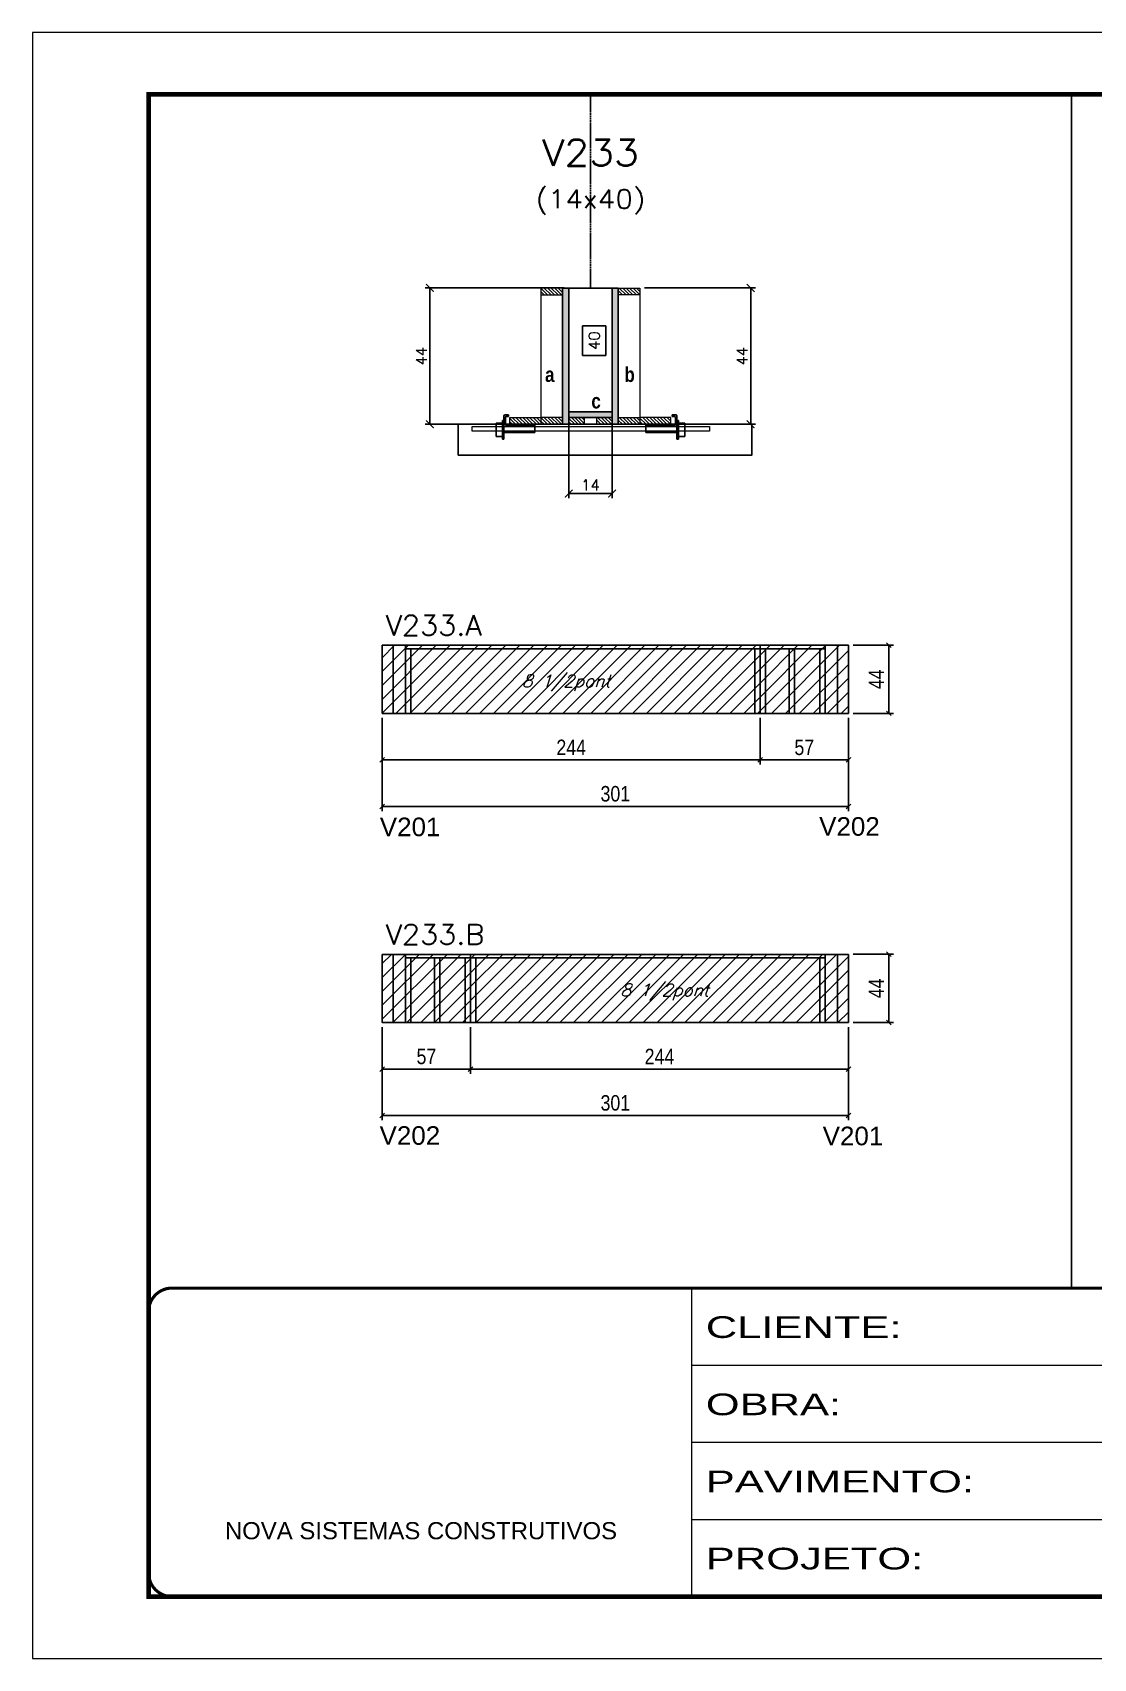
# Model space of a CAD drawing. Extents: x 137137 to 143418, y 10464 to 34486.
# Drawn here: x 141906 to 142591, y 29990 to 31040 of the extents above; entities that cross this region are included whole.
import ezdxf
from ezdxf.enums import TextEntityAlignment as Align

# ---------------------------------------------------------------- set-up
doc = ezdxf.new("R2010")
doc.units = 0
for name, pattern in [('CONTINUO', [0]), ('DASHED', [0.75, 0.5, -0.25]), ('HIDDEN', [0.375, 0.25, -0.125])]:
    doc.linetypes.add(name, pattern=pattern)
for name, color, linetype in [('5', 5, 'Continuous'), ('barrote', 251, 'Continuous'), ('COTA', 241, 'Continuous'), ('Cota Seção (2x)', 4, 'Continuous'), ('detalhes', 4, 'Continuous'), ('Painéis', 200, 'Continuous'), ('presilha', 1, 'Continuous'), ('SARR_2.2x7', 40, 'Continuous'), ('SARR_3.5x7', 81, 'Continuous'), ('texto', 7, 'Continuous'), ('Texto de Titulo', 7, 'Continuous'), ('Texto Qtd Sarr', 242, 'Continuous')]:
    doc.layers.add(name, color=color, linetype=linetype)
for name, color, linetype, lineweight in [('CONCRETO', 251, 'Continuous', 25), ('Folhas', 255, 'Continuous', 9), ('Hachura', 251, 'Continuous', 9), ('Madeira', 126, 'Continuous', 18), ('SARRAFO DE PRESSAO', 251, 'DASHED', 9), ('SCO-___-LAJ', 2, 'Continuous', 0), ('Texto Seção', 7, 'Continuous', 15)]:
    doc.layers.add(name, color=color, linetype=linetype, lineweight=lineweight)
doc.styles.add('ARIAL', font='arial.ttf')
doc.styles.add('COTA TECNICA', font='techl___.ttf', dxfattribs={"height": 10})
doc.styles.add('REGUA-120', font='ROMANS.shx', dxfattribs={"height": 15})
doc.styles.add('Romans', font='romans.shx')
doc.styles.get("Standard").update_dxf_attribs({"font": 'arial.ttf'})
doc.styles.add('TECNICA', font='techb___.ttf', dxfattribs={"height": 10})
doc.styles.add('Tecnologia', font='')
doc.styles.get('Tecnologia').set_extended_font_data('Forgotten Futurist')
doc.dimstyles.new('Cota Seção (2x)', dxfattribs={"dimtxt": 7, "dimasz": 5, "dimexe": 3, "dimexo": 3, "dimgap": 2, "dimtad": 3, "dimdec": 1, "dimlfac": 0.5, "dimzin": 12, "dimdsep": 46, "dimtxsty": 'Romans', "dimblk": 'ARCHTICK', "dimcen": 0, "dimclrd": 4, "dimclre": 4, "dimclrt": 1, "dimadec": 1, "dimazin": 3, "dimtfac": 1, "dimtdec": 1, "dimtmove": 0, "dimatfit": 3, "dimldrblk": 'OBLIQUE', "dimfxl": 1, "dimtolj": 1, "dimtzin": 12, "dimarcsym": 0})
doc.dimstyles.new('Cota Seção interna', dxfattribs={"dimtxt": 7, "dimasz": 6, "dimexe": 0.18, "dimexo": 2, "dimgap": -4, "dimtad": 3, "dimdec": 1, "dimlfac": 0.5, "dimzin": 12, "dimdsep": 46, "dimtxsty": 'Romans', "dimblk": 'ARCHTICK', "dimcen": 0.09, "dimse1": 1, "dimse2": 1, "dimsd1": 1, "dimsd2": 1, "dimclrd": 180, "dimclre": 5, "dimclrt": 1, "dimadec": 0, "dimazin": 3, "dimtfac": 1, "dimtdec": 1, "dimtofl": 0, "dimtmove": 0, "dimatfit": 3, "dimldrblk": 'ARCHTICK', "dimfxl": 1, "dimtolj": 1, "dimtzin": 0, "dimarcsym": 0})
doc.dimstyles.new('PAINEL', dxfattribs={"dimtxt": 10, "dimasz": 3, "dimexe": 3, "dimexo": 3, "dimgap": 3, "dimtad": 1, "dimdec": 1, "dimzin": 12, "dimdsep": 46, "dimtxsty": 'COTA TECNICA', "dimblk1": 'OBLIQUE', "dimblk2": 'OBLIQUE', "dimsah": 1, "dimcen": 0.9, "dimclrd": 4, "dimclre": 4, "dimclrt": 240, "dimadec": 1, "dimazin": 3, "dimtfac": 1, "dimtdec": 1, "dimtmove": 0, "dimatfit": 3, "dimfxl": 1, "dimtolj": 1, "dimtzin": 12, "dimarcsym": 0})
pattern_1 = [(315, (165198.6297, 22557.407), (1.12253202, 1.12253202), [])]
pattern_2 = [(315, (165208.6297, 22557.407), (1.12253202, 1.12253202), [])]
pattern_3 = [(45, (4755, 1148.575), (-4.49012806, 4.49012806), [])]

# ---------------------------------------------------------------- blocks, each defined once
blk = doc.blocks.new('_Oblique')
at = {"color": 0, "linetype": 'ByBlock', "lineweight": -2}
blk.add_line((-0.5, -0.5), (0.5, 0.5), dxfattribs=at)
blk = doc.blocks.new('*D177')
at = {"layer": 'COTA', "color": 4, "linetype": 'ByBlock', "lineweight": -2, "transparency": 16777216}
for p, q in [((142131.6, 30597.4), (142131.6, 30537.2)), ((142432.6, 30597.4), (142432.6, 30537.2)), ((142131.6, 30540.2), (142432.6, 30540.2))]:
    blk.add_line(p, q, dxfattribs=at)
at = {"layer": 'Defpoints', "color": 0, "linetype": 'ByBlock', "transparency": 16777216}
for p in [(142131.6, 30600.4), (142432.6, 30600.4), (142432.6, 30540.2)]:
    blk.add_point(p, dxfattribs=at)
at = {"layer": 'COTA', "color": 4, "linetype": 'ByBlock', "lineweight": -2, "transparency": 16777216, "xscale": 3, "yscale": 3, "zscale": 3, "rotation": 180}
blk.add_blockref('_Oblique', (142131.6, 30540.2), dxfattribs=at)
at = {"layer": 'COTA', "color": 4, "linetype": 'ByBlock', "lineweight": -2, "transparency": 16777216, "xscale": 3, "yscale": 3, "zscale": 3}
blk.add_blockref('_Oblique', (142432.6, 30540.2), dxfattribs=at)
at = {"layer": 'COTA', "color": 240, "linetype": 'ByBlock', "transparency": 16777216, "insert": (142282.1, 30548.4), "char_height": 10, "attachment_point": 5, "style": 'COTA TECNICA'}
blk.add_mtext('\\A1;301', dxfattribs=at)
blk = doc.blocks.new('*D178')
at = {"layer": 'COTA', "color": 4, "linetype": 'ByBlock', "lineweight": -2, "transparency": 16777216}
for p, q in [((142131.6, 30597.4), (142131.6, 30567.3)), ((142375.6, 30597.4), (142375.6, 30567.3)), ((142131.6, 30570.3), (142375.6, 30570.3))]:
    blk.add_line(p, q, dxfattribs=at)
at = {"layer": 'Defpoints', "color": 0, "linetype": 'ByBlock', "transparency": 16777216}
for p in [(142131.6, 30600.4), (142375.6, 30600.4), (142375.6, 30570.3)]:
    blk.add_point(p, dxfattribs=at)
at = {"layer": 'COTA', "color": 4, "linetype": 'ByBlock', "lineweight": -2, "transparency": 16777216, "xscale": 3, "yscale": 3, "zscale": 3, "rotation": 180}
blk.add_blockref('_Oblique', (142131.6, 30570.3), dxfattribs=at)
at = {"layer": 'COTA', "color": 4, "linetype": 'ByBlock', "lineweight": -2, "transparency": 16777216, "xscale": 3, "yscale": 3, "zscale": 3}
blk.add_blockref('_Oblique', (142375.6, 30570.3), dxfattribs=at)
at = {"layer": 'COTA', "color": 240, "linetype": 'ByBlock', "transparency": 16777216, "insert": (142253.6, 30578.4), "char_height": 10, "attachment_point": 5, "style": 'COTA TECNICA'}
blk.add_mtext('\\A1;244', dxfattribs=at)
blk = doc.blocks.new('*D179')
at = {"layer": 'COTA', "color": 4, "linetype": 'ByBlock', "lineweight": -2, "transparency": 16777216}
for p, q in [((142375.6, 30597.4), (142375.6, 30567.3)), ((142432.6, 30597.4), (142432.6, 30567.3)), ((142432.6, 30570.3), (142375.6, 30570.3))]:
    blk.add_line(p, q, dxfattribs=at)
at = {"layer": 'Defpoints', "color": 0, "linetype": 'ByBlock', "transparency": 16777216}
for p in [(142375.6, 30600.4), (142432.6, 30600.4), (142375.6, 30570.3)]:
    blk.add_point(p, dxfattribs=at)
at = {"layer": 'COTA', "color": 4, "linetype": 'ByBlock', "lineweight": -2, "transparency": 16777216, "xscale": 3, "yscale": 3, "zscale": 3, "rotation": 180}
blk.add_blockref('_Oblique', (142375.6, 30570.3), dxfattribs=at)
at = {"layer": 'COTA', "color": 4, "linetype": 'ByBlock', "lineweight": -2, "transparency": 16777216, "xscale": 3, "yscale": 3, "zscale": 3}
blk.add_blockref('_Oblique', (142432.6, 30570.3), dxfattribs=at)
at = {"layer": 'COTA', "color": 240, "linetype": 'ByBlock', "transparency": 16777216, "insert": (142404.1, 30578.4), "char_height": 10, "attachment_point": 5, "style": 'COTA TECNICA'}
blk.add_mtext('\\A1;57', dxfattribs=at)
blk = doc.blocks.new('*D180')
at = {"layer": 'COTA', "color": 4, "linetype": 'ByBlock', "lineweight": -2, "transparency": 16777216}
for p, q in [((142435.6, 30644.4), (142461.7, 30644.4)), ((142458.7, 30600.4), (142458.7, 30644.4)), ((142435.6, 30600.4), (142461.7, 30600.4))]:
    blk.add_line(p, q, dxfattribs=at)
at = {"layer": 'Defpoints', "color": 0, "linetype": 'ByBlock', "transparency": 16777216}
for p in [(142432.6, 30644.4), (142458.7, 30644.4), (142432.6, 30600.4)]:
    blk.add_point(p, dxfattribs=at)
at = {"layer": 'COTA', "color": 4, "linetype": 'ByBlock', "lineweight": -2, "transparency": 16777216, "xscale": 3, "yscale": 3, "zscale": 3}
for p, rotation in [((142458.7, 30644.4), 90), ((142458.7, 30600.4), 270)]:
    blk.add_blockref('_Oblique', p, dxfattribs=dict(at, rotation=rotation))
at = {"layer": 'COTA', "color": 240, "linetype": 'ByBlock', "transparency": 16777216, "insert": (142450.6, 30622.4), "char_height": 10, "attachment_point": 5, "rotation": 90, "style": 'COTA TECNICA'}
blk.add_mtext('\\A1;44', dxfattribs=at)
blk = doc.blocks.new('*D181')
at = {"layer": 'COTA', "color": 4, "linetype": 'ByBlock', "lineweight": -2, "transparency": 16777216}
for p, q in [((142131.6, 30397.8), (142131.6, 30337.6)), ((142432.6, 30397.8), (142432.6, 30337.6)), ((142432.6, 30340.6), (142131.6, 30340.6))]:
    blk.add_line(p, q, dxfattribs=at)
at = {"layer": 'Defpoints', "color": 0, "linetype": 'ByBlock', "transparency": 16777216}
for p in [(142131.6, 30400.8), (142432.6, 30400.8), (142131.6, 30340.6)]:
    blk.add_point(p, dxfattribs=at)
at = {"layer": 'COTA', "color": 4, "linetype": 'ByBlock', "lineweight": -2, "transparency": 16777216, "xscale": 3, "yscale": 3, "zscale": 3, "rotation": 180}
blk.add_blockref('_Oblique', (142131.6, 30340.6), dxfattribs=at)
at = {"layer": 'COTA', "color": 4, "linetype": 'ByBlock', "lineweight": -2, "transparency": 16777216, "xscale": 3, "yscale": 3, "zscale": 3}
blk.add_blockref('_Oblique', (142432.6, 30340.6), dxfattribs=at)
at = {"layer": 'COTA', "color": 240, "linetype": 'ByBlock', "transparency": 16777216, "insert": (142282.1, 30348.8), "char_height": 10, "attachment_point": 5, "style": 'COTA TECNICA'}
blk.add_mtext('\\A1;301', dxfattribs=at)
blk = doc.blocks.new('*D182')
at = {"layer": 'COTA', "color": 4, "linetype": 'ByBlock', "lineweight": -2, "transparency": 16777216}
for p, q in [((142188.6, 30397.8), (142188.6, 30367.7)), ((142432.6, 30397.8), (142432.6, 30367.7)), ((142432.6, 30370.7), (142188.6, 30370.7))]:
    blk.add_line(p, q, dxfattribs=at)
at = {"layer": 'Defpoints', "color": 0, "linetype": 'ByBlock', "transparency": 16777216}
for p in [(142188.6, 30400.8), (142432.6, 30400.8), (142188.6, 30370.7)]:
    blk.add_point(p, dxfattribs=at)
at = {"layer": 'COTA', "color": 4, "linetype": 'ByBlock', "lineweight": -2, "transparency": 16777216, "xscale": 3, "yscale": 3, "zscale": 3, "rotation": 180}
blk.add_blockref('_Oblique', (142188.6, 30370.7), dxfattribs=at)
at = {"layer": 'COTA', "color": 4, "linetype": 'ByBlock', "lineweight": -2, "transparency": 16777216, "xscale": 3, "yscale": 3, "zscale": 3}
blk.add_blockref('_Oblique', (142432.6, 30370.7), dxfattribs=at)
at = {"layer": 'COTA', "color": 240, "linetype": 'ByBlock', "transparency": 16777216, "insert": (142310.6, 30378.8), "char_height": 10, "attachment_point": 5, "style": 'COTA TECNICA'}
blk.add_mtext('\\A1;244', dxfattribs=at)
blk = doc.blocks.new('*D183')
at = {"layer": 'COTA', "color": 4, "linetype": 'ByBlock', "lineweight": -2, "transparency": 16777216}
for p, q in [((142131.6, 30397.8), (142131.6, 30367.7)), ((142188.6, 30397.8), (142188.6, 30367.7)), ((142131.6, 30370.7), (142188.6, 30370.7))]:
    blk.add_line(p, q, dxfattribs=at)
at = {"layer": 'Defpoints', "color": 0, "linetype": 'ByBlock', "transparency": 16777216}
for p in [(142131.6, 30400.8), (142188.6, 30400.8), (142188.6, 30370.7)]:
    blk.add_point(p, dxfattribs=at)
at = {"layer": 'COTA', "color": 4, "linetype": 'ByBlock', "lineweight": -2, "transparency": 16777216, "xscale": 3, "yscale": 3, "zscale": 3, "rotation": 180}
blk.add_blockref('_Oblique', (142131.6, 30370.7), dxfattribs=at)
at = {"layer": 'COTA', "color": 4, "linetype": 'ByBlock', "lineweight": -2, "transparency": 16777216, "xscale": 3, "yscale": 3, "zscale": 3}
blk.add_blockref('_Oblique', (142188.6, 30370.7), dxfattribs=at)
at = {"layer": 'COTA', "color": 240, "linetype": 'ByBlock', "transparency": 16777216, "insert": (142160.1, 30378.8), "char_height": 10, "attachment_point": 5, "style": 'COTA TECNICA'}
blk.add_mtext('\\A1;57', dxfattribs=at)
blk = doc.blocks.new('*D184')
at = {"layer": 'COTA', "color": 4, "linetype": 'ByBlock', "lineweight": -2, "transparency": 16777216}
for p, q in [((142435.6, 30444.8), (142461.7, 30444.8)), ((142458.7, 30444.8), (142458.7, 30400.8)), ((142435.6, 30400.8), (142461.7, 30400.8))]:
    blk.add_line(p, q, dxfattribs=at)
at = {"layer": 'Defpoints', "color": 0, "linetype": 'ByBlock', "transparency": 16777216}
for p in [(142432.6, 30444.8), (142432.6, 30400.8), (142458.7, 30400.8)]:
    blk.add_point(p, dxfattribs=at)
at = {"layer": 'COTA', "color": 4, "linetype": 'ByBlock', "lineweight": -2, "transparency": 16777216, "xscale": 3, "yscale": 3, "zscale": 3}
for p, rotation in [((142458.7, 30444.8), 90), ((142458.7, 30400.8), 270)]:
    blk.add_blockref('_Oblique', p, dxfattribs=dict(at, rotation=rotation))
at = {"layer": 'COTA', "color": 240, "linetype": 'ByBlock', "transparency": 16777216, "insert": (142450.6, 30422.8), "char_height": 10, "attachment_point": 5, "rotation": 90, "style": 'COTA TECNICA'}
blk.add_mtext('\\A1;44', dxfattribs=at)
blk = doc.blocks.new('_ArchTick')
at = {"color": 0, "linetype": 'ByBlock', "const_width": 0.15}
blk.add_lwpolyline([(-0.5, -0.5), (0.5, 0.5)], dxfattribs=at)
blk = doc.blocks.new('*D37')
at = {"layer": 'COTA', "color": 4, "lineweight": -2, "transparency": 16777216}
for p, q in [((142249, 30875.1), (142159.4, 30875.1)), ((142162.4, 30787.1), (142162.4, 30875.1)), ((142211, 30787.1), (142159.4, 30787.1))]:
    blk.add_line(p, q, dxfattribs=at)
at = {"layer": 'Defpoints', "color": 0, "transparency": 16777216}
for p in [(142162.4, 30875.1), (142252, 30875.1), (142214, 30787.1)]:
    blk.add_point(p, dxfattribs=at)
at = {"layer": 'COTA', "color": 4, "lineweight": -2, "transparency": 16777216, "xscale": 5, "yscale": 5, "zscale": 5}
for p, rotation in [((142162.4, 30875.1), 90), ((142162.4, 30787.1), 270)]:
    blk.add_blockref('_ArchTick', p, dxfattribs=dict(at, rotation=rotation))
at = {"layer": 'COTA', "color": 1, "transparency": 16777216, "insert": (142156.9, 30831.1), "char_height": 7, "attachment_point": 5, "rotation": 90, "style": 'Romans'}
blk.add_mtext('\\A1;44', dxfattribs=at)
blk = doc.blocks.new('*D38')
at = {"layer": 'COTA', "color": 4, "lineweight": -2, "transparency": 16777216}
for p, q in [((142301, 30875.1), (142372.5, 30875.1)), ((142369.5, 30787.1), (142369.5, 30875.1)), ((142321, 30787.1), (142372.5, 30787.1))]:
    blk.add_line(p, q, dxfattribs=at)
at = {"layer": 'Defpoints', "color": 0, "transparency": 16777216}
for p in [(142298, 30875.1), (142369.5, 30875.1), (142318, 30787.1)]:
    blk.add_point(p, dxfattribs=at)
at = {"layer": 'COTA', "color": 4, "lineweight": -2, "transparency": 16777216, "xscale": 5, "yscale": 5, "zscale": 5}
for p, rotation in [((142369.5, 30875.1), 90), ((142369.5, 30787.1), 270)]:
    blk.add_blockref('_ArchTick', p, dxfattribs=dict(at, rotation=rotation))
at = {"layer": 'COTA', "color": 1, "transparency": 16777216, "insert": (142364, 30831.1), "char_height": 7, "attachment_point": 5, "rotation": 90, "style": 'Romans'}
blk.add_mtext('\\A1;44', dxfattribs=at)
blk = doc.blocks.new('*D39')
at = {"layer": 'Cota Seção (2x)', "color": 180, "lineweight": -2, "transparency": 16777216}
for p, q in [((142276, 30850.7), (142261, 30850.7)), ((142261, 30850.7), (142261, 30831.4)), ((142276, 30831.4), (142276, 30850.7)), ((142261, 30831.4), (142276, 30831.4))]:
    blk.add_line(p, q, dxfattribs=at)
at = {"layer": 'Defpoints', "color": 0, "transparency": 16777216}
for p in [(142280, 30875.1), (142280, 30875.1), (142280, 30795.1)]:
    blk.add_point(p, dxfattribs=at)
at = {"layer": 'Cota Seção (2x)', "color": 1, "transparency": 16777216, "insert": (142268.5, 30841.1), "char_height": 7, "attachment_point": 5, "rotation": 90, "style": 'Romans'}
blk.add_mtext('\\A1;40', dxfattribs=at)
blk = doc.blocks.new('titulo1')
at = {"layer": 'Defpoints', "color": 252, "linetype": 'HIDDEN', "ltscale": 2}
blk.add_line((0, 0), (0, 125), dxfattribs=at)
at = {"layer": 'Defpoints', "style": 'Romans', "oblique": 15}
blk.add_attdef('FOLHA', text='', height=10, dxfattribs=at).set_placement((0, 15.6), align=Align.MIDDLE_CENTER)
at = {"layer": 'Texto Qtd Sarr', "color": 3, "style": 'Romans', "oblique": 15}
for tag, height, p in [('TITULO', 17, (0, 71.4)), ('SEÇÃO', 12, (0, 41.5))]:
    blk.add_attdef(tag, text='', height=height, dxfattribs=at).set_placement(p, align=Align.MIDDLE_CENTER)
blk = doc.blocks.new('PRESILHA METÁLICA 1')
at = {"layer": 'presilha'}
for p, q in [((7.5, 10.6), (7.5, 19.9)), ((12, 21), (8.6, 21)), ((9, 11.6), (9, 18.9)), ((12, 19.5), (9.6, 19.5)), ((12, 21), (12, 19.5)), ((0, 13), (6, 13)), ((0, 13), (0, 0)), ((6, 0), (0, 0)), ((6, 15.5), (7.5, 15.5)), ((6, -2.5), (6, 15.5)), ((6, 13), (6, 0)), ((7.5, 15.5), (7.5, -2.5)), ((37.5, 4.1), (7.5, 4.1)), ((37.5, 11), (9.6, 11)), ((37.5, 11), (37.5, 4.1)), ((7.5, -2.5), (6, -2.5))]:
    blk.add_line(p, q, dxfattribs=at)
for centre, radius, start, end in [((8.6, 19.9), 1.14, 90, 180), ((9.6, 18.9), 0.57, 90, 180), ((9.6, 11.6), 0.57, 180, 270)]:
    blk.add_arc(centre, radius, start, end, dxfattribs=at)
blk = doc.blocks.new('*D40')
at = {"layer": 'COTA', "color": 4, "lineweight": -2, "transparency": 16777216}
for p, q in [((142252, 30788.5), (142252, 30739.3)), ((142280, 30788.5), (142280, 30739.3)), ((142252, 30742.3), (142280, 30742.3))]:
    blk.add_line(p, q, dxfattribs=at)
at = {"layer": 'Defpoints', "color": 0, "transparency": 16777216}
for p in [(142252, 30791.5), (142280, 30791.5), (142280, 30742.3)]:
    blk.add_point(p, dxfattribs=at)
at = {"layer": 'COTA', "color": 4, "lineweight": -2, "transparency": 16777216, "xscale": 5, "yscale": 5, "zscale": 5, "rotation": 180}
blk.add_blockref('_ArchTick', (142252, 30742.3), dxfattribs=at)
at = {"layer": 'COTA', "color": 4, "lineweight": -2, "transparency": 16777216, "xscale": 5, "yscale": 5, "zscale": 5}
blk.add_blockref('_ArchTick', (142280, 30742.3), dxfattribs=at)
at = {"layer": 'COTA', "color": 1, "transparency": 16777216, "insert": (142266, 30747.8), "char_height": 7, "attachment_point": 5, "style": 'Romans'}
blk.add_mtext('\\A1;14', dxfattribs=at)
blk = doc.blocks.new('9999999999')
at = {"color": 30, "linetype": 'CONTINUO'}
for p, q in [((98564.6, 34230.2), (98564.6, 34429.4)), ((98564.6, 34379.6), (99584, 34379.6)), ((98564.6, 34329.8), (99488, 34329.8)), ((98564.6, 34280), (99488, 34280))]:
    blk.add_line(p, q, dxfattribs=at)
at = {"color": 30, "linetype": 'CONTINUO', "const_width": 2}
blk.add_lwpolyline([(99584, 34230.2), (99584, 34414.4, 0.414214), (99569, 34429.4), (98229, 34429.4, 0.414214), (98214, 34414.4), (98214, 34245.2, 0.414214), (98229, 34230.2), (99584, 34230.2)], format="xyb", dxfattribs=at)
at = {"layer": 'Folhas'}
blk.add_lwpolyline([(98139, 34190.2), (99624, 34190.2), (99624, 35240.2), (98139, 35240.2)], close=True, dxfattribs=at)
at = {"layer": 'Folhas', "color": 30, "const_width": 3}
blk.add_lwpolyline([(98214, 34230.2), (99584, 34230.2), (99584, 35200.2), (98214, 35200.2)], close=True, dxfattribs=at)
at = {"color": 7, "linetype": 'Continuous', "ltscale": 5, "style": 'ARIAL'}
blk.add_text('NOVA SISTEMAS CONSTRUTIVOS', height=11.059, dxfattribs=at).set_placement((98263.2, 34267.2))
at = {"layer": 'Folhas', "color": 7, "style": 'Tecnologia', "width": 1.5}
for s, p in [('CLIENTE:', (98573.7, 34397.2)), ('OBRA:', (98573.7, 34347.3)), ('PAVIMENTO:', (98573.7, 34297.5)), ('PROJETO:', (98573.7, 34247.7))]:
    blk.add_text(s, height=14, dxfattribs=at).set_placement(p)

msp = doc.modelspace()

# ---------------------------------------------------------------- hatches: boundary and pattern name
at = {"layer": 'Hachura'}
h = msp.add_hatch(dxfattribs=at)
h.set_pattern_fill('ANSI31', color=256, scale=0.5, angle=270, style=0)
h.set_pattern_definition([(315, (165208.6297, 22567.407), (1.12253202, 1.12253202), [])])
h.paths.add_polyline_path([(142248.01, 30870.65), (142248.01, 30875.05), (142234.01, 30875.05), (142234.01, 30870.65)])
h = msp.add_hatch(color=256, dxfattribs=at)
h.dxf.hatch_style = 1
h.paths.add_polyline_path([(142248.01, 30875.05), (142252.01, 30875.05), (142252.01, 30787.05), (142248.01, 30787.05)])
h = msp.add_hatch(color=256, dxfattribs=at)
h.dxf.hatch_style = 1
h.paths.add_polyline_path([(142284, 30875.05), (142280, 30875.05), (142280.01, 30787.05), (142284.01, 30787.05)])
h = msp.add_hatch(dxfattribs=at)
h.set_pattern_fill('ANSI31', color=256, scale=0.5, angle=270, style=0)
h.set_pattern_definition([(315, (165198.6394, 22567.407), (1.12253202, 1.12253202), [])])
h.paths.add_polyline_path([(142284, 30870.65), (142284, 30875.05), (142298, 30875.05), (142298, 30870.65)])
h = msp.add_hatch(dxfattribs=at)
h.set_pattern_fill('ANSI31', color=256, scale=0.5, angle=270, style=0)
h.set_pattern_definition(pattern_2)
h.paths.add_polyline_path([(142214.01, 30787.05), (142214.01, 30791.45), (142234.01, 30791.45), (142234.01, 30787.05)])
h = msp.add_hatch(dxfattribs=at)
h.set_pattern_fill('ANSI31', color=256, scale=0.5, angle=270, style=0)
h.set_pattern_definition([(315, (165208.6297, 22483.807), (1.12253202, 1.12253202), [])])
h.paths.add_polyline_path([(142248.01, 30787.05), (142248.01, 30791.45), (142234.01, 30791.45), (142234.01, 30787.05)])
h = msp.add_hatch(color=256, dxfattribs=at)
h.dxf.hatch_style = 1
h.paths.add_polyline_path([(142252.01, 30791.45), (142252.01, 30795.05), (142280.01, 30795.05), (142280.01, 30791.45)])
h = msp.add_hatch(dxfattribs=at)
h.set_pattern_fill('ANSI31', color=256, scale=0.5, angle=270, style=0)
h.set_pattern_definition(pattern_2)
h.paths.add_polyline_path([(142252.01, 30787.05), (142252.01, 30791.45), (142262.01, 30791.45), (142262.01, 30787.05)])
h = msp.add_hatch(dxfattribs=at)
h.set_pattern_fill('ANSI31', color=256, scale=0.5, angle=270, style=0)
h.set_pattern_definition(pattern_1)
h.paths.add_polyline_path([(142280.01, 30787.05), (142280.01, 30791.45), (142270.01, 30791.45), (142270.01, 30787.05)])
h = msp.add_hatch(dxfattribs=at)
h.set_pattern_fill('ANSI31', color=256, scale=0.5, angle=270, style=0)
h.set_pattern_definition([(315, (165198.6297, 22483.807), (1.12253202, 1.12253202), [])])
h.paths.add_polyline_path([(142284.01, 30787.05), (142284.01, 30791.45), (142298.01, 30791.45), (142298.01, 30787.05)])
h = msp.add_hatch(dxfattribs=at)
h.set_pattern_fill('ANSI31', color=256, scale=0.5, angle=270, style=0)
h.set_pattern_definition(pattern_1)
h.paths.add_polyline_path([(142318.01, 30787.05), (142318.01, 30791.45), (142298.01, 30791.45), (142298.01, 30787.05)])
at = {"layer": 'Hachura', "linetype": 'ByBlock'}
h = msp.add_hatch(dxfattribs=at)
h.set_pattern_fill('ANSI31', color=256, scale=2)
h.set_pattern_definition(pattern_3)
h.paths.add_polyline_path([(142375.57, 30600.35), (142375.57, 30644.35), (142131.57, 30644.35), (142131.57, 30600.35)])
h.paths.add_polyline_path([(142213.91, 30612), (142281.53, 30612), (142287.03, 30627.98), (142219.41, 30627.98)], flags=24)
h = msp.add_hatch(dxfattribs=at)
h.set_pattern_fill('ANSI31', color=256, scale=2)
h.set_pattern_definition(pattern_3)
h.paths.add_polyline_path([(142432.57, 30600.35), (142432.57, 30644.35), (142375.57, 30644.35), (142375.57, 30600.35)])
h = msp.add_hatch(dxfattribs=at)
h.set_pattern_fill('ANSI31', color=256, scale=2)
h.set_pattern_definition(pattern_3)
h.paths.add_polyline_path([(142131.57, 30444.76), (142131.57, 30400.76), (142188.57, 30400.76), (142188.57, 30444.76)])
h = msp.add_hatch(dxfattribs=at)
h.set_pattern_fill('ANSI31', color=256, scale=2)
h.set_pattern_definition(pattern_3)
h.paths.add_polyline_path([(142188.57, 30444.76), (142188.57, 30400.76), (142432.57, 30400.76), (142432.57, 30444.76)])
h.paths.add_polyline_path([(142277.49, 30412.41), (142345.11, 30412.41), (142350.61, 30428.38), (142282.99, 30428.38)], flags=24)

# ---------------------------------------------------------------- linework, layer by layer
at = {"layer": 'barrote'}
msp.add_lwpolyline([(142180.55, 30767.05), (142370.14, 30767.05), (142370.14, 30787.05), (142180.55, 30787.05)], close=True, dxfattribs=at)
at = {"layer": 'CONCRETO'}
msp.add_lwpolyline([(142252.01, 30875.05), (142252.01, 30875.05), (142252.01, 30875.05), (142252.01, 30875.05), (142280.01, 30875.05), (142280.01, 30875.05), (142280.01, 30875.05), (142280.01, 30795.05), (142252.01, 30795.05), (142252.01, 30875.05)], close=True, dxfattribs=at)
at = {"layer": 'COTA', "linetype": 'ByBlock'}
msp.add_line((142576.68, 31000.05), (142576.68, 30229.29), dxfattribs=at)
at = {"layer": 'Madeira'}
for points in [[(142248.01, 30870.65), (142248.01, 30875.05), (142234.01, 30875.05), (142234.01, 30870.65)], [(142248.01, 30875.05), (142234.01, 30875.05), (142234.01, 30787.05), (142248.01, 30787.05)], [(142284, 30870.65), (142284, 30875.05), (142298, 30875.05), (142298, 30870.65)], [(142284, 30875.05), (142298, 30875.05), (142298.01, 30787.05), (142284.01, 30787.05)], [(142214.01, 30787.05), (142214.01, 30791.45), (142234.01, 30791.45), (142234.01, 30787.05)], [(142248.01, 30787.05), (142248.01, 30791.45), (142234.01, 30791.45), (142234.01, 30787.05)], [(142252.01, 30787.05), (142252.01, 30791.45), (142262.01, 30791.45), (142262.01, 30787.05)], [(142280.01, 30787.05), (142280.01, 30791.45), (142270.01, 30791.45), (142270.01, 30787.05)], [(142284.01, 30787.05), (142284.01, 30791.45), (142298.01, 30791.45), (142298.01, 30787.05)], [(142318.01, 30787.05), (142318.01, 30791.45), (142298.01, 30791.45), (142298.01, 30787.05)]]:
    msp.add_lwpolyline(points, close=True, dxfattribs=at)
at = {"layer": 'Painéis', "linetype": 'ByBlock'}
for p, q in [((142131.57, 30644.35), (142131.57, 30600.35)), ((142432.57, 30644.35), (142131.57, 30644.35)), ((142375.57, 30644.35), (142375.57, 30600.35)), ((142432.57, 30600.35), (142432.57, 30644.35)), ((142131.57, 30600.35), (142432.57, 30600.35)), ((142131.57, 30400.76), (142131.57, 30444.76)), ((142131.57, 30444.76), (142432.57, 30444.76)), ((142188.57, 30444.76), (142188.57, 30400.76)), ((142432.57, 30444.76), (142432.57, 30400.76)), ((142432.57, 30400.76), (142131.57, 30400.76))]:
    msp.add_line(p, q, dxfattribs=at)
at = {"layer": 'Painéis'}
for points in [[(142248.01, 30875.05), (142252.01, 30875.05), (142252.01, 30787.05), (142248.01, 30787.05)], [(142284, 30875.05), (142280, 30875.05), (142280.01, 30787.05), (142284.01, 30787.05)], [(142252.01, 30791.45), (142252.01, 30795.05), (142280.01, 30795.05), (142280.01, 30791.45)]]:
    msp.add_lwpolyline(points, close=True, dxfattribs=at)
at = {"layer": 'SARR_2.2x7', "linetype": 'Continuous'}
for p, q in [((142138.57, 30644.35), (142138.57, 30600.35)), ((142375.57, 30642.15), (142146.57, 30642.15)), ((142417.57, 30642.15), (142375.57, 30642.15)), ((142425.57, 30644.35), (142425.57, 30600.35)), ((142138.57, 30444.76), (142138.57, 30400.76)), ((142146.57, 30442.56), (142188.57, 30442.56)), ((142188.57, 30442.56), (142417.57, 30442.56)), ((142425.57, 30444.76), (142425.57, 30400.76))]:
    msp.add_line(p, q, dxfattribs=at)
at = {"layer": 'SARR_3.5x7'}
for p, q in [((142146.57, 30644.35), (142146.57, 30600.35)), ((142150.07, 30642.15), (142150.07, 30600.35)), ((142372.07, 30642.15), (142372.07, 30600.35)), ((142379.07, 30642.15), (142379.07, 30600.35)), ((142394.32, 30642.15), (142394.32, 30600.35)), ((142397.82, 30642.15), (142397.82, 30600.35)), ((142414.07, 30642.15), (142414.07, 30600.35)), ((142417.57, 30644.35), (142417.57, 30600.35)), ((142146.57, 30444.76), (142146.57, 30400.76)), ((142150.07, 30442.56), (142150.07, 30400.76)), ((142165.32, 30442.56), (142165.32, 30400.76)), ((142168.82, 30442.56), (142168.82, 30400.76)), ((142185.07, 30442.56), (142185.07, 30400.76)), ((142192.07, 30442.56), (142192.07, 30400.76)), ((142414.07, 30442.56), (142414.07, 30400.76)), ((142417.57, 30444.76), (142417.57, 30400.76))]:
    msp.add_line(p, q, dxfattribs=at)
at = {"layer": 'SCO-___-LAJ', "color": 1}
msp.add_lwpolyline([(142189.56, 30785.72), (142342.82, 30785.72), (142342.82, 30782.52), (142189.56, 30782.52)], close=True, dxfattribs=at)

# ---------------------------------------------------------------- block references
at = {"layer": 'presilha', "yscale": 0.6666666666666666, "zscale": 0.6666666666666666}
for p, xscale in [((142205.14, 30779.08), 0.6666666666666666), ((142326.88, 30779.08), -0.6666666666666666)]:
    msp.add_blockref('PRESILHA METÁLICA 1', p, dxfattribs=dict(at, xscale=xscale))
at = {"layer": 'SARRAFO DE PRESSAO', "color": 6, "linetype": 'ByBlock'}
msp.add_blockref('9999999999', (43766.81, -4200.15), dxfattribs=at)
at = {"layer": 'Texto Seção'}
ref = msp.add_blockref('titulo1', (142266.01, 30875.05), dxfattribs=at)
ref.add_attrib('TITULO', 'V233', dxfattribs={"layer": 'Texto de Titulo', "color": 7, "height": 17, "style": 'Romans', "width": 1.1}).set_placement((142266.01, 30962.55), align=Align.MIDDLE_CENTER)
ref.add_attrib('SEÇÃO', '(14x40)', dxfattribs={"layer": 'Texto de Titulo', "color": 7, "height": 12, "style": 'Romans', "width": 1.1}).set_placement((142266.01, 30932.55), align=Align.MIDDLE_CENTER)

# ---------------------------------------------------------------- texts
at = {"layer": '5', "linetype": 'Continuous'}
for s, rotation, p in [('V201', 0.00004, (142130.02, 30521.07)), ('V202', 0.00004, (142413.7, 30521.36)), ('V202', 359.99996, (142129.87, 30321.77)), ('V201', 359.99996, (142415.98, 30321.47))]:
    msp.add_text(s, height=12, rotation=rotation, dxfattribs=at).set_placement(p)
at = {"layer": 'detalhes', "style": 'TECNICA'}
for s, p in [('a', (142236.7, 30814.39)), ('b', (142287.94, 30814.38)), ('c', (142266.61, 30797.29))]:
    msp.add_text(s, height=9.6, dxfattribs=at).set_placement(p)
at = {"layer": 'texto', "color": 2, "char_height": 8, "attachment_point": 5, "style": 'Romans'}
for insert in [(142250.28, 30619.99), (142313.86, 30420.39)]:
    msp.add_mtext('{\\Q19;\\C256;8 1/2pont}', dxfattribs=dict(at, insert=insert))
at = {"layer": 'Texto Seção', "style": 'REGUA-120', "width": 1.05}
for s, p in [('V233.A', (142133.78, 30650.72)), ('V233.B', (142133.78, 30451.12))]:
    msp.add_text(s, height=13, dxfattribs=at).set_placement(p)

# ---------------------------------------------------------------- dimensions: what is measured, and where the dimension line sits
at = {"layer": 'COTA'}
for base, p1, p2, picture, middle in [((142162.36, 30875.05), (142214.01, 30787.05), (142252.01, 30875.05), '*D37', (142156.86, 30831.05)), ((142369.49, 30875.05), (142318.01, 30787.05), (142298, 30875.05), '*D38', (142363.99, 30831.05))]:
    dim = msp.add_linear_dim(base=base, p1=p1, p2=p2, angle=90, dimstyle='Cota Seção (2x)', dxfattribs=at)
    dim.commit()
    dim.dimension.update_dxf_attribs({"geometry": picture, "text_midpoint": middle})
dim = msp.add_linear_dim(base=(142280.01, 30742.32), p1=(142252.01, 30791.45), p2=(142280.01, 30791.45), dimstyle='Cota Seção (2x)', dxfattribs=at)
dim.commit()
dim.dimension.update_dxf_attribs({"geometry": '*D40', "text_midpoint": (142266.01, 30747.82)})
at = {"layer": 'COTA', "linetype": 'ByBlock'}
for p1, p2, distance, picture, middle in [((142432.57, 30600.35), (142432.57, 30644.35), -26.15, '*D180', (142450.65, 30622.35)), ((142131.57, 30600.35), (142432.57, 30600.35), -60.19, '*D177', (142282.07, 30548.38)), ((142131.57, 30600.35), (142375.57, 30600.35), -30.07, '*D178', (142253.57, 30578.36)), ((142432.57, 30600.35), (142375.57, 30600.35), 30.07, '*D179', (142404.07, 30578.39)), ((142432.57, 30444.76), (142432.57, 30400.76), 26.15, '*D184', (142450.65, 30422.76)), ((142432.57, 30400.76), (142131.57, 30400.76), 60.19, '*D181', (142282.07, 30348.78)), ((142131.57, 30400.76), (142188.57, 30400.76), -30.07, '*D183', (142160.07, 30378.8)), ((142432.57, 30400.76), (142188.57, 30400.76), 30.07, '*D182', (142310.57, 30378.76))]:
    dim = msp.add_aligned_dim(p1=p1, p2=p2, distance=distance, dimstyle='PAINEL', dxfattribs=at)
    dim.commit()
    dim.dimension.update_dxf_attribs({"geometry": picture, "text_midpoint": middle})
at = {"layer": 'Cota Seção (2x)'}
dim = msp.add_linear_dim(base=(142280, 30875.05), p1=(142280.01, 30795.05), p2=(142280, 30875.05), angle=90, dimstyle='Cota Seção interna', dxfattribs=at)
dim.commit()
dim.dimension.update_dxf_attribs({"geometry": '*D39', "text_midpoint": (142280, 30841.05), "dimtype": 160})

doc.saveas('drawing.dxf')
